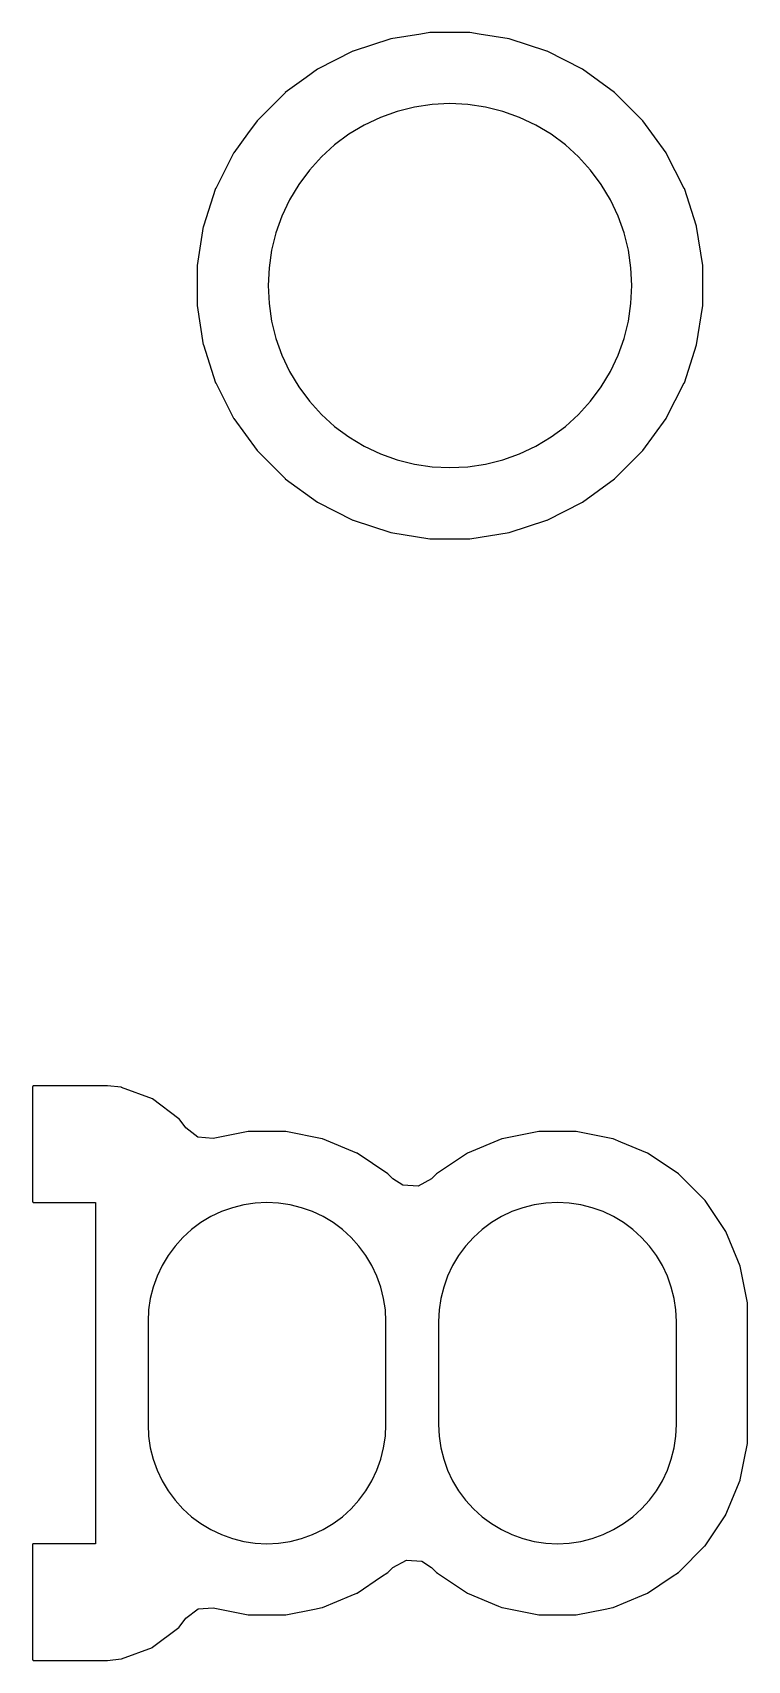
# Model space of a CAD drawing. Header units: metres. Extents: x 92.3 to 181.5, y -134.8 to -50.6.
# Drawn here: x 159.47 to 162.6, y -108.12 to -101 of the extents above; entities that cross this region are included whole.
import ezdxf

# ---------------------------------------------------------------- set-up
doc = ezdxf.new("R2010")
doc.units = ezdxf.units.M

msp = doc.modelspace()

# ---------------------------------------------------------------- linework, layer by layer
for points in [[(160.1945, -102.0227), (160.1945, -102.0227), (160.1945, -102.0228), (160.1945, -102.0229), (160.1945, -102.023), (160.1945, -102.023), (160.1945, -102.0231), (160.1945, -102.0232), (160.1945, -102.0233), (160.1945, -102.0234), (160.1945, -102.1966), (160.1945, -102.1967), (160.1945, -102.1968), (160.1945, -102.1969), (160.1945, -102.197), (160.1945, -102.197), (160.1945, -102.1971), (160.1945, -102.1972), (160.1945, -102.1973), (160.1946, -102.1974), (160.2217, -102.3685), (160.2217, -102.3686), (160.2217, -102.3687), (160.2217, -102.3688), (160.2217, -102.3689), (160.2217, -102.3689), (160.2218, -102.369), (160.2218, -102.3691), (160.2218, -102.3692), (160.2218, -102.3692), (160.2754, -102.534), (160.2754, -102.5341), (160.2754, -102.5342), (160.2755, -102.5343), (160.2755, -102.5344), (160.2755, -102.5344), (160.2755, -102.5344), (160.2756, -102.5345), (160.2756, -102.5346), (160.2757, -102.5347), (160.3543, -102.6891), (160.3544, -102.6891), (160.3544, -102.6892), (160.3545, -102.6893), (160.3545, -102.6894), (160.3545, -102.6894), (160.3546, -102.6895), (160.3546, -102.6896), (160.3547, -102.6896), (160.3547, -102.6897), (160.4565, -102.8299), (160.4566, -102.8299), (160.4567, -102.83), (160.4567, -102.8301), (160.4568, -102.8302), (160.4568, -102.8302), (160.4568, -102.8302), (160.4569, -102.8303), (160.457, -102.8304), (160.4571, -102.8305), (160.5795, -102.9529), (160.5796, -102.953), (160.5797, -102.9531), (160.5798, -102.9532), (160.5798, -102.9532), (160.5798, -102.9532), (160.5799, -102.9533), (160.58, -102.9533), (160.5801, -102.9534), (160.5801, -102.9535), (160.7203, -103.0553), (160.7204, -103.0553), (160.7204, -103.0554), (160.7205, -103.0554), (160.7206, -103.0555), (160.7206, -103.0555), (160.7207, -103.0555), (160.7208, -103.0556), (160.7209, -103.0556), (160.7209, -103.0557), (160.8753, -103.1343), (160.8754, -103.1344), (160.8755, -103.1344), (160.8756, -103.1345), (160.8756, -103.1345), (160.8756, -103.1345), (160.8757, -103.1345), (160.8758, -103.1346), (160.8759, -103.1346), (160.876, -103.1346), (161.0408, -103.1882), (161.0408, -103.1882), (161.0409, -103.1882), (161.041, -103.1882), (161.0411, -103.1883), (161.0411, -103.1883), (161.0412, -103.1883), (161.0413, -103.1883), (161.0414, -103.1883), (161.0415, -103.1883), (161.2126, -103.2154), (161.2127, -103.2155), (161.2128, -103.2155), (161.2129, -103.2155), (161.213, -103.2155), (161.213, -103.2155), (161.2131, -103.2155), (161.2132, -103.2155), (161.2133, -103.2155), (161.2134, -103.2155), (161.3866, -103.2155), (161.3867, -103.2155), (161.3868, -103.2155), (161.3869, -103.2155), (161.387, -103.2155), (161.387, -103.2155), (161.3871, -103.2155), (161.3872, -103.2155), (161.3873, -103.2155), (161.3874, -103.2154), (161.5585, -103.1883), (161.5586, -103.1883), (161.5587, -103.1883), (161.5588, -103.1883), (161.5589, -103.1883), (161.5589, -103.1883), (161.559, -103.1882), (161.5591, -103.1882), (161.5592, -103.1882), (161.5592, -103.1882), (161.724, -103.1346), (161.7241, -103.1346), (161.7242, -103.1346), (161.7243, -103.1345), (161.7244, -103.1345), (161.7244, -103.1345), (161.7244, -103.1345), (161.7245, -103.1344), (161.7246, -103.1344), (161.7247, -103.1343), (161.8791, -103.0557), (161.8791, -103.0556), (161.8792, -103.0556), (161.8793, -103.0555), (161.8794, -103.0555), (161.8794, -103.0555), (161.8795, -103.0554), (161.8796, -103.0554), (161.8796, -103.0553), (161.8797, -103.0553), (162.0199, -102.9535), (162.0199, -102.9534), (162.02, -102.9533), (162.0201, -102.9533), (162.0202, -102.9532), (162.0202, -102.9532), (162.0202, -102.9532), (162.0203, -102.9531), (162.0204, -102.953), (162.0205, -102.9529), (162.1429, -102.8305), (162.143, -102.8304), (162.1431, -102.8303), (162.1432, -102.8302), (162.1432, -102.8302), (162.1432, -102.8302), (162.1433, -102.8301), (162.1433, -102.83), (162.1434, -102.8299), (162.1435, -102.8299), (162.2453, -102.6897), (162.2453, -102.6896), (162.2454, -102.6896), (162.2454, -102.6895), (162.2455, -102.6894), (162.2455, -102.6894), (162.2455, -102.6893), (162.2456, -102.6892), (162.2456, -102.6891), (162.2457, -102.6891), (162.3243, -102.5347), (162.3244, -102.5346), (162.3244, -102.5345), (162.3245, -102.5344), (162.3245, -102.5344), (162.3245, -102.5344), (162.3245, -102.5343), (162.3246, -102.5342), (162.3246, -102.5341), (162.3246, -102.534), (162.3782, -102.3692), (162.3782, -102.3692), (162.3782, -102.3691), (162.3782, -102.369), (162.3783, -102.3689), (162.3783, -102.3689), (162.3783, -102.3688), (162.3783, -102.3687), (162.3783, -102.3686), (162.3783, -102.3685), (162.4054, -102.1974), (162.4055, -102.1973), (162.4055, -102.1972), (162.4055, -102.1971), (162.4055, -102.197), (162.4055, -102.197), (162.4055, -102.1969), (162.4055, -102.1968), (162.4055, -102.1967), (162.4055, -102.1966), (162.4055, -102.0234), (162.4055, -102.0233), (162.4055, -102.0232), (162.4055, -102.0231), (162.4055, -102.023), (162.4055, -102.023), (162.4055, -102.0229), (162.4055, -102.0228), (162.4055, -102.0227), (162.4054, -102.0226), (162.3783, -101.8515), (162.3783, -101.8514), (162.3783, -101.8513), (162.3783, -101.8512), (162.3783, -101.8511), (162.3783, -101.8511), (162.3782, -101.851), (162.3782, -101.8509), (162.3782, -101.8508), (162.3782, -101.8508), (162.3246, -101.686), (162.3246, -101.6859), (162.3246, -101.6858), (162.3245, -101.6857), (162.3245, -101.6856), (162.3245, -101.6856), (162.3245, -101.6856), (162.3244, -101.6855), (162.3244, -101.6854), (162.3243, -101.6853), (162.2457, -101.5309), (162.2456, -101.5309), (162.2456, -101.5308), (162.2455, -101.5307), (162.2455, -101.5306), (162.2455, -101.5306), (162.2454, -101.5305), (162.2454, -101.5304), (162.2453, -101.5304), (162.2453, -101.5303), (162.1435, -101.3901), (162.1434, -101.3901), (162.1433, -101.39), (162.1433, -101.3899), (162.1432, -101.3898), (162.1432, -101.3898), (162.1432, -101.3898), (162.1431, -101.3897), (162.143, -101.3896), (162.1429, -101.3895), (162.0205, -101.2671), (162.0204, -101.267), (162.0203, -101.2669), (162.0202, -101.2668), (162.0202, -101.2668), (162.0202, -101.2668), (162.0201, -101.2667), (162.02, -101.2667), (162.0199, -101.2666), (162.0199, -101.2665), (161.8797, -101.1647), (161.8796, -101.1647), (161.8796, -101.1646), (161.8795, -101.1646), (161.8794, -101.1645), (161.8794, -101.1645), (161.8793, -101.1645), (161.8792, -101.1644), (161.8791, -101.1644), (161.8791, -101.1643), (161.7247, -101.0857), (161.7246, -101.0856), (161.7245, -101.0856), (161.7244, -101.0855), (161.7244, -101.0855), (161.7244, -101.0855), (161.7243, -101.0855), (161.7242, -101.0854), (161.7241, -101.0854), (161.724, -101.0854), (161.5592, -101.0318), (161.5591, -101.0318), (161.5591, -101.0318), (161.559, -101.0318), (161.5588, -101.0317), (161.5587, -101.0317), (161.5586, -101.0317), (161.5586, -101.0317), (161.5585, -101.0317), (161.5585, -101.0317), (161.5585, -101.0317), (161.4271, -101.0108), (161.3874, -101.0046), (161.3873, -101.0045), (161.3872, -101.0045), (161.3871, -101.0045), (161.387, -101.0045), (161.387, -101.0045), (161.3869, -101.0045), (161.3868, -101.0045), (161.3867, -101.0045), (161.3866, -101.0045), (161.2134, -101.0045), (161.2133, -101.0045), (161.2132, -101.0045), (161.2131, -101.0045), (161.213, -101.0045), (161.213, -101.0045), (161.2129, -101.0045), (161.2128, -101.0045), (161.2127, -101.0045), (161.2126, -101.0046), (161.1729, -101.0108), (161.0415, -101.0317), (161.0414, -101.0317), (161.0413, -101.0317), (161.0412, -101.0317), (161.0411, -101.0317), (161.0411, -101.0317), (161.041, -101.0318), (161.0409, -101.0318), (161.0409, -101.0318), (161.0408, -101.0318), (160.876, -101.0854), (160.8759, -101.0854), (160.8758, -101.0854), (160.8757, -101.0855), (160.8756, -101.0855), (160.8756, -101.0855), (160.8755, -101.0855), (160.8755, -101.0856), (160.8754, -101.0856), (160.8753, -101.0857), (160.7209, -101.1643), (160.7209, -101.1644), (160.7208, -101.1644), (160.7207, -101.1645), (160.7206, -101.1645), (160.7206, -101.1645), (160.7205, -101.1646), (160.7204, -101.1646), (160.7204, -101.1647), (160.7203, -101.1647), (160.6712, -101.2003), (160.5801, -101.2665), (160.5801, -101.2666), (160.58, -101.2666), (160.5799, -101.2667), (160.5799, -101.2667), (160.5798, -101.2668), (160.5797, -101.2669), (160.5796, -101.267), (160.5795, -101.2671), (160.4571, -101.3895), (160.457, -101.3896), (160.4569, -101.3897), (160.4568, -101.3898), (160.4567, -101.3899), (160.4567, -101.3899), (160.4566, -101.39), (160.4566, -101.3901), (160.4565, -101.3901), (160.4565, -101.3901), (160.4152, -101.4471), (160.3547, -101.5303), (160.3547, -101.5304), (160.3546, -101.5304), (160.3546, -101.5305), (160.3545, -101.5306), (160.3545, -101.5306), (160.3545, -101.5307), (160.3544, -101.5308), (160.3544, -101.5309), (160.3543, -101.5309), (160.2757, -101.6853), (160.2756, -101.6854), (160.2756, -101.6855), (160.2755, -101.6855), (160.2755, -101.6856), (160.2755, -101.6856), (160.2755, -101.6857), (160.2754, -101.6858), (160.2754, -101.6859), (160.2754, -101.686), (160.2218, -101.8508), (160.2218, -101.8509), (160.2218, -101.8509), (160.2218, -101.851), (160.2217, -101.8511), (160.2217, -101.8511), (160.2217, -101.8512), (160.2217, -101.8513), (160.2217, -101.8514), (160.2217, -101.8515), (160.2216, -101.8519), (160.1946, -102.0226), (160.1945, -102.0227)], [(160.9958, -102.8445), (161.0692, -102.8708), (161.1449, -102.8897), (161.2221, -102.9012), (161.3, -102.905), (161.3779, -102.9012), (161.4551, -102.8897), (161.5308, -102.8708), (161.6042, -102.8445), (161.6748, -102.8111), (161.7417, -102.771), (161.8043, -102.7245), (161.8621, -102.6721), (161.9145, -102.6143), (161.961, -102.5517), (162.0011, -102.4848), (162.0345, -102.4142), (162.0608, -102.3408), (162.0797, -102.2651), (162.0912, -102.1879), (162.095, -102.11), (162.0912, -102.0321), (162.0797, -101.9549), (162.0608, -101.8792), (162.0345, -101.8058), (162.0011, -101.7352), (161.961, -101.6683), (161.9145, -101.6057), (161.8621, -101.5479), (161.8043, -101.4955), (161.7417, -101.449), (161.6748, -101.4089), (161.6042, -101.3755), (161.5308, -101.3492), (161.4551, -101.3303), (161.3779, -101.3188), (161.3, -101.315), (161.2221, -101.3188), (161.1449, -101.3303), (161.0692, -101.3492), (160.9958, -101.3755), (160.9252, -101.4089), (160.8583, -101.449), (160.7957, -101.4955), (160.7379, -101.5479), (160.6855, -101.6057), (160.639, -101.6683), (160.5989, -101.7352), (160.5655, -101.8058), (160.5392, -101.8792), (160.5203, -101.9549), (160.5088, -102.0321), (160.505, -102.11), (160.5088, -102.1879), (160.5203, -102.2651), (160.5392, -102.3408), (160.5655, -102.4142), (160.5989, -102.4848), (160.639, -102.5517), (160.6855, -102.6143), (160.7379, -102.6721), (160.7957, -102.7245), (160.8583, -102.771), (160.9252, -102.8111), (160.9958, -102.8445)], [(159.4799, -107.605), (159.4799, -107.605), (159.4798, -107.605), (159.4796, -107.605), (159.4795, -107.605), (159.4795, -107.605), (159.4794, -107.605), (159.4793, -107.6051), (159.4791, -107.6051), (159.479, -107.6051), (159.479, -107.6051), (159.4789, -107.6051), (159.4788, -107.6051), (159.4787, -107.6052), (159.4785, -107.6052), (159.4785, -107.6052), (159.4784, -107.6053), (159.4783, -107.6053), (159.4782, -107.6053), (159.4781, -107.6054), (159.4781, -107.6054), (159.478, -107.6054), (159.4779, -107.6055), (159.4778, -107.6055), (159.4776, -107.6056), (159.4776, -107.6056), (159.4775, -107.6056), (159.4774, -107.6057), (159.4773, -107.6058), (159.4772, -107.6058), (159.4772, -107.6058), (159.4771, -107.6059), (159.477, -107.606), (159.4769, -107.6061), (159.4768, -107.6061), (159.4768, -107.6061), (159.4767, -107.6062), (159.4766, -107.6063), (159.4766, -107.6064), (159.4765, -107.6065), (159.4765, -107.6065), (159.4764, -107.6066), (159.4763, -107.6066), (159.4762, -107.6067), (159.4761, -107.6068), (159.4761, -107.6068), (159.4761, -107.6069), (159.476, -107.607), (159.4759, -107.6071), (159.4758, -107.6072), (159.4758, -107.6072), (159.4758, -107.6073), (159.4757, -107.6074), (159.4756, -107.6075), (159.4756, -107.6076), (159.4756, -107.6076), (159.4755, -107.6078), (159.4755, -107.6079), (159.4754, -107.608), (159.4754, -107.6081), (159.4754, -107.6081), (159.4753, -107.6082), (159.4753, -107.6083), (159.4753, -107.6084), (159.4752, -107.6085), (159.4752, -107.6085), (159.4752, -107.6087), (159.4751, -107.6088), (159.4751, -107.6089), (159.4751, -107.609), (159.4751, -107.609), (159.4751, -107.6091), (159.4751, -107.6093), (159.475, -107.6094), (159.475, -107.6095), (159.475, -107.6095), (159.475, -107.6096), (159.475, -107.6098), (159.475, -107.6099), (159.475, -107.61), (159.475, -108.11), (159.475, -108.1101), (159.475, -108.1102), (159.475, -108.1104), (159.475, -108.1105), (159.475, -108.1105), (159.475, -108.1106), (159.4751, -108.1107), (159.4751, -108.1109), (159.4751, -108.111), (159.4751, -108.111), (159.4751, -108.1111), (159.4751, -108.1112), (159.4752, -108.1113), (159.4752, -108.1115), (159.4752, -108.1115), (159.4753, -108.1116), (159.4753, -108.1117), (159.4753, -108.1118), (159.4754, -108.1119), (159.4754, -108.1119), (159.4754, -108.112), (159.4755, -108.1121), (159.4755, -108.1122), (159.4756, -108.1124), (159.4756, -108.1124), (159.4756, -108.1125), (159.4757, -108.1126), (159.4758, -108.1127), (159.4758, -108.1128), (159.4758, -108.1128), (159.4759, -108.1129), (159.476, -108.113), (159.4761, -108.1131), (159.4761, -108.1132), (159.4761, -108.1132), (159.4762, -108.1133), (159.4763, -108.1134), (159.4764, -108.1134), (159.4765, -108.1135), (159.4765, -108.1135), (159.4766, -108.1136), (159.4766, -108.1137), (159.4767, -108.1138), (159.4768, -108.1139), (159.4768, -108.1139), (159.4769, -108.1139), (159.477, -108.114), (159.4771, -108.1141), (159.4772, -108.1142), (159.4772, -108.1142), (159.4773, -108.1142), (159.4774, -108.1143), (159.4775, -108.1144), (159.4776, -108.1144), (159.4776, -108.1144), (159.4778, -108.1145), (159.4779, -108.1145), (159.478, -108.1146), (159.4781, -108.1146), (159.4781, -108.1146), (159.4782, -108.1147), (159.4783, -108.1147), (159.4784, -108.1147), (159.4785, -108.1148), (159.4785, -108.1148), (159.4787, -108.1148), (159.4788, -108.1149), (159.4789, -108.1149), (159.479, -108.1149), (159.479, -108.1149), (159.4791, -108.1149), (159.4793, -108.1149), (159.4794, -108.115), (159.4795, -108.115), (159.4795, -108.115), (159.4796, -108.115), (159.4798, -108.115), (159.4799, -108.115), (159.48, -108.115), (159.8028, -108.115), (159.8029, -108.115), (159.803, -108.115), (159.8031, -108.115), (159.8031, -108.115), (159.8032, -108.115), (159.8032, -108.115), (159.8033, -108.115), (159.8033, -108.115), (159.8034, -108.115), (159.8629, -108.1086), (159.863, -108.1086), (159.8631, -108.1085), (159.8632, -108.1085), (159.8633, -108.1085), (159.8633, -108.1085), (159.8634, -108.1085), (159.8635, -108.1085), (159.8636, -108.1084), (159.8637, -108.1084), (159.8638, -108.1084), (159.8638, -108.1084), (159.8639, -108.1083), (159.864, -108.1083), (159.8641, -108.1083), (159.9988, -108.058), (159.999, -108.058), (159.999, -108.058), (159.9991, -108.0579), (159.9992, -108.0579), (159.9993, -108.0578), (159.9993, -108.0578), (159.9994, -108.0578), (159.9996, -108.0577), (159.9997, -108.0576), (159.9998, -108.0576), (159.9998, -108.0576), (159.9999, -108.0575), (160, -108.0574), (160.0001, -108.0573), (160.0001, -108.0573), (160.1152, -107.9712), (160.1153, -107.9711), (160.1154, -107.971), (160.1155, -107.971), (160.1156, -107.9709), (160.1156, -107.9709), (160.1156, -107.9708), (160.1157, -107.9707), (160.1158, -107.9706), (160.1159, -107.9706), (160.1159, -107.9706), (160.116, -107.9705), (160.116, -107.9704), (160.1161, -107.9703), (160.1162, -107.9702), (160.1456, -107.9309), (160.1998, -107.8903), (160.2652, -107.8851), (160.4177, -107.9154), (160.4178, -107.9154), (160.418, -107.9154), (160.4181, -107.9155), (160.4182, -107.9155), (160.4182, -107.9155), (160.4183, -107.9155), (160.4184, -107.9155), (160.4186, -107.9155), (160.4187, -107.9155), (160.5813, -107.9155), (160.5814, -107.9155), (160.5816, -107.9155), (160.5817, -107.9155), (160.5818, -107.9155), (160.5818, -107.9155), (160.5819, -107.9155), (160.582, -107.9154), (160.5822, -107.9154), (160.5823, -107.9154), (160.7082, -107.8904), (160.7418, -107.8837), (160.7419, -107.8837), (160.742, -107.8836), (160.7421, -107.8836), (160.7422, -107.8836), (160.7422, -107.8836), (160.7424, -107.8835), (160.7425, -107.8835), (160.7426, -107.8834), (160.7427, -107.8834), (160.8683, -107.8314), (160.8929, -107.8212), (160.893, -107.8211), (160.8931, -107.8211), (160.8932, -107.8211), (160.8933, -107.821), (160.8933, -107.821), (160.8934, -107.8209), (160.8934, -107.8209), (160.8935, -107.8209), (160.8937, -107.8208), (160.8937, -107.8208), (160.8938, -107.8207), (161.0011, -107.749), (161.029, -107.7304), (161.0291, -107.7303), (161.0292, -107.7302), (161.0293, -107.7301), (161.0294, -107.7301), (161.0294, -107.7301), (161.0295, -107.73), (161.0296, -107.7299), (161.0297, -107.7298), (161.0298, -107.7297), (161.0503, -107.7092), (161.1097, -107.6767), (161.1767, -107.6815), (161.2195, -107.709), (161.2402, -107.7297), (161.2403, -107.7298), (161.2403, -107.7298), (161.2404, -107.7299), (161.2405, -107.73), (161.2406, -107.7301), (161.2406, -107.7301), (161.2407, -107.7302), (161.2409, -107.7303), (161.241, -107.7303), (161.241, -107.7304), (161.241, -107.7304), (161.3762, -107.8207), (161.3763, -107.8208), (161.3763, -107.8208), (161.3765, -107.8209), (161.3766, -107.8209), (161.3766, -107.8209), (161.3767, -107.821), (161.3767, -107.821), (161.3768, -107.8211), (161.3769, -107.8211), (161.377, -107.8211), (161.3771, -107.8212), (161.5128, -107.8774), (161.5273, -107.8834), (161.5274, -107.8834), (161.5275, -107.8835), (161.5276, -107.8835), (161.5278, -107.8836), (161.5278, -107.8836), (161.5279, -107.8836), (161.528, -107.8836), (161.5281, -107.8837), (161.5282, -107.8837), (161.5282, -107.8837), (161.5282, -107.8837), (161.6877, -107.9154), (161.6878, -107.9154), (161.688, -107.9154), (161.6881, -107.9155), (161.6882, -107.9155), (161.6882, -107.9155), (161.6883, -107.9155), (161.6884, -107.9155), (161.6886, -107.9155), (161.6887, -107.9155), (161.8513, -107.9155), (161.8514, -107.9155), (161.8516, -107.9155), (161.8517, -107.9155), (161.8518, -107.9155), (161.8518, -107.9155), (161.8519, -107.9155), (161.852, -107.9154), (161.8522, -107.9154), (161.8523, -107.9154), (161.9782, -107.8904), (162.0118, -107.8837), (162.0119, -107.8837), (162.012, -107.8836), (162.0121, -107.8836), (162.0122, -107.8836), (162.0122, -107.8836), (162.0124, -107.8835), (162.0125, -107.8835), (162.0126, -107.8834), (162.0127, -107.8834), (162.1383, -107.8314), (162.1629, -107.8212), (162.163, -107.8211), (162.1631, -107.8211), (162.1632, -107.8211), (162.1633, -107.821), (162.1633, -107.821), (162.1634, -107.8209), (162.1634, -107.8209), (162.1635, -107.8209), (162.1637, -107.8208), (162.1637, -107.8208), (162.1638, -107.8207), (162.2711, -107.749), (162.299, -107.7304), (162.2991, -107.7303), (162.2992, -107.7302), (162.2993, -107.7301), (162.2994, -107.7301), (162.2994, -107.7301), (162.2995, -107.73), (162.2996, -107.7299), (162.2997, -107.7298), (162.2998, -107.7297), (162.4147, -107.6148), (162.4148, -107.6147), (162.4149, -107.6146), (162.415, -107.6145), (162.4151, -107.6144), (162.4151, -107.6144), (162.4151, -107.6143), (162.4152, -107.6142), (162.4153, -107.6141), (162.4154, -107.614), (162.5057, -107.4788), (162.5058, -107.4787), (162.5058, -107.4786), (162.5059, -107.4785), (162.506, -107.4784), (162.506, -107.4784), (162.506, -107.4783), (162.5061, -107.4782), (162.5061, -107.478), (162.5062, -107.4779), (162.5684, -107.3277), (162.5684, -107.3276), (162.5685, -107.3275), (162.5685, -107.3274), (162.5686, -107.3272), (162.5686, -107.3272), (162.5686, -107.3271), (162.5686, -107.327), (162.5687, -107.3269), (162.5687, -107.3268), (162.5861, -107.2392), (162.6004, -107.1673), (162.6004, -107.1672), (162.6004, -107.167), (162.6005, -107.1669), (162.6005, -107.1668), (162.6005, -107.1668), (162.6005, -107.1667), (162.6005, -107.1666), (162.6005, -107.1664), (162.6005, -107.1663), (162.6005, -106.5537), (162.6005, -106.5536), (162.6005, -106.5534), (162.6005, -106.5533), (162.6005, -106.5532), (162.6005, -106.5532), (162.6005, -106.5531), (162.6004, -106.553), (162.6004, -106.5528), (162.6004, -106.5527), (162.5687, -106.3932), (162.5687, -106.3932), (162.5687, -106.3932), (162.5687, -106.3931), (162.5686, -106.393), (162.5686, -106.3929), (162.5686, -106.3928), (162.5686, -106.3928), (162.5685, -106.3926), (162.5685, -106.3925), (162.5684, -106.3924), (162.5684, -106.3923), (162.5581, -106.3675), (162.5062, -106.2421), (162.5061, -106.242), (162.5061, -106.2419), (162.5061, -106.2418), (162.506, -106.2417), (162.506, -106.2417), (162.5059, -106.2416), (162.5059, -106.2416), (162.5059, -106.2415), (162.5058, -106.2413), (162.5058, -106.2413), (162.5057, -106.2412), (162.4154, -106.106), (162.4153, -106.1059), (162.4153, -106.1059), (162.4153, -106.1058), (162.4152, -106.1058), (162.4152, -106.1058), (162.4151, -106.1056), (162.4151, -106.1056), (162.415, -106.1055), (162.4149, -106.1054), (162.4149, -106.1054), (162.4147, -106.1052), (162.2998, -105.9903), (162.2996, -105.9901), (162.2996, -105.9901), (162.2995, -105.99), (162.2994, -105.9899), (162.2994, -105.9899), (162.2992, -105.9898), (162.2992, -105.9898), (162.2992, -105.9897), (162.2991, -105.9897), (162.2991, -105.9897), (162.299, -105.9896), (162.2405, -105.9505), (162.2405, -105.9505), (162.2405, -105.9505), (162.2405, -105.9505), (162.2405, -105.9505), (162.2404, -105.9505), (162.1638, -105.8993), (162.1637, -105.8992), (162.1636, -105.8992), (162.1635, -105.8991), (162.1634, -105.899), (162.1634, -105.899), (162.1633, -105.899), (162.1632, -105.8989), (162.163, -105.8989), (162.1629, -105.8988), (162.0463, -105.8505), (162.0127, -105.8366), (162.0126, -105.8366), (162.0126, -105.8366), (162.0125, -105.8365), (162.0124, -105.8365), (162.0124, -105.8365), (162.0122, -105.8364), (162.0122, -105.8364), (162.0121, -105.8364), (162.012, -105.8364), (162.0119, -105.8363), (162.0118, -105.8363), (161.8523, -105.8046), (161.8522, -105.8046), (161.852, -105.8046), (161.8519, -105.8045), (161.8518, -105.8045), (161.8518, -105.8045), (161.8517, -105.8045), (161.8516, -105.8045), (161.8514, -105.8045), (161.8513, -105.8045), (161.6887, -105.8045), (161.6886, -105.8045), (161.6884, -105.8045), (161.6883, -105.8045), (161.6882, -105.8045), (161.6882, -105.8045), (161.6881, -105.8045), (161.688, -105.8046), (161.6878, -105.8046), (161.6877, -105.8046), (161.5282, -105.8363), (161.5281, -105.8363), (161.528, -105.8364), (161.5279, -105.8364), (161.5278, -105.8364), (161.5278, -105.8364), (161.5276, -105.8365), (161.5276, -105.8365), (161.5275, -105.8365), (161.5274, -105.8366), (161.5274, -105.8366), (161.5273, -105.8366), (161.3771, -105.8988), (161.377, -105.8989), (161.3769, -105.8989), (161.3768, -105.8989), (161.3767, -105.899), (161.3767, -105.899), (161.3766, -105.8991), (161.3766, -105.8991), (161.3765, -105.8991), (161.3763, -105.8992), (161.3763, -105.8992), (161.3762, -105.8993), (161.241, -105.9896), (161.2409, -105.9897), (161.2409, -105.9897), (161.2408, -105.9897), (161.2408, -105.9898), (161.2408, -105.9898), (161.2406, -105.9899), (161.2406, -105.9899), (161.2405, -105.99), (161.2404, -105.9901), (161.2404, -105.9901), (161.2402, -105.9903), (161.2197, -106.0108), (161.1603, -106.0433), (161.0933, -106.0385), (161.0505, -106.011), (161.0298, -105.9903), (161.0296, -105.9901), (161.0296, -105.9901), (161.0295, -105.99), (161.0294, -105.9899), (161.0294, -105.9899), (161.0292, -105.9898), (161.0292, -105.9898), (161.0292, -105.9897), (161.0291, -105.9897), (161.0291, -105.9897), (161.029, -105.9896), (160.8938, -105.8993), (160.8937, -105.8992), (160.8937, -105.8992), (160.8935, -105.8991), (160.8934, -105.8991), (160.8934, -105.8991), (160.8933, -105.899), (160.8933, -105.899), (160.8932, -105.8989), (160.8931, -105.8989), (160.893, -105.8989), (160.8929, -105.8988), (160.7427, -105.8366), (160.7426, -105.8366), (160.7426, -105.8366), (160.7425, -105.8365), (160.7424, -105.8365), (160.7424, -105.8365), (160.7422, -105.8364), (160.7422, -105.8364), (160.7421, -105.8364), (160.742, -105.8364), (160.7419, -105.8363), (160.7418, -105.8363), (160.5823, -105.8046), (160.5822, -105.8046), (160.582, -105.8046), (160.5819, -105.8045), (160.5818, -105.8045), (160.5818, -105.8045), (160.5817, -105.8045), (160.5816, -105.8045), (160.5814, -105.8045), (160.5813, -105.8045), (160.4187, -105.8045), (160.4186, -105.8045), (160.4184, -105.8045), (160.4183, -105.8045), (160.4182, -105.8045), (160.4182, -105.8045), (160.4181, -105.8045), (160.418, -105.8046), (160.4178, -105.8046), (160.4177, -105.8046), (160.2652, -105.8349), (160.1978, -105.8289), (160.1456, -105.7891), (160.1162, -105.7498), (160.1161, -105.7497), (160.1161, -105.7497), (160.116, -105.7495), (160.1158, -105.7494), (160.1158, -105.7494), (160.1157, -105.7493), (160.1157, -105.7493), (160.1156, -105.7491), (160.1156, -105.7491), (160.1155, -105.749), (160.1153, -105.7489), (160.1153, -105.7489), (160.1152, -105.7488), (160.0001, -105.6626), (160, -105.6626), (159.9999, -105.6625), (159.9998, -105.6624), (159.9998, -105.6624), (159.9997, -105.6624), (159.9996, -105.6623), (159.9994, -105.6622), (159.9993, -105.6622), (159.9993, -105.6622), (159.9992, -105.6621), (159.9991, -105.6621), (159.999, -105.662), (159.999, -105.662), (159.9988, -105.662), (159.8641, -105.6117), (159.864, -105.6117), (159.8639, -105.6117), (159.8638, -105.6116), (159.8638, -105.6116), (159.8637, -105.6116), (159.8636, -105.6116), (159.8635, -105.6115), (159.8634, -105.6115), (159.8633, -105.6115), (159.8633, -105.6115), (159.8632, -105.6115), (159.8631, -105.6115), (159.863, -105.6114), (159.8629, -105.6114), (159.8034, -105.605), (159.8032, -105.605), (159.8032, -105.605), (159.8031, -105.605), (159.803, -105.605), (159.803, -105.605), (159.8028, -105.605), (159.48, -105.605), (159.4799, -105.605), (159.4798, -105.605), (159.4796, -105.605), (159.4795, -105.605), (159.4795, -105.605), (159.4794, -105.605), (159.4793, -105.6051), (159.4791, -105.6051), (159.479, -105.6051), (159.479, -105.6051), (159.4789, -105.6051), (159.4788, -105.6051), (159.4787, -105.6052), (159.4785, -105.6052), (159.4785, -105.6052), (159.4784, -105.6053), (159.4783, -105.6053), (159.4782, -105.6053), (159.4781, -105.6054), (159.4781, -105.6054), (159.478, -105.6054), (159.4779, -105.6055), (159.4778, -105.6055), (159.4776, -105.6056), (159.4776, -105.6056), (159.4775, -105.6056), (159.4774, -105.6057), (159.4773, -105.6058), (159.4772, -105.6058), (159.4772, -105.6058), (159.4771, -105.6059), (159.477, -105.606), (159.4769, -105.6061), (159.4768, -105.6061), (159.4768, -105.6061), (159.4767, -105.6062), (159.4766, -105.6063), (159.4766, -105.6064), (159.4765, -105.6065), (159.4765, -105.6065), (159.4764, -105.6066), (159.4763, -105.6066), (159.4762, -105.6067), (159.4761, -105.6068), (159.4761, -105.6068), (159.4761, -105.6069), (159.476, -105.607), (159.4759, -105.6071), (159.4758, -105.6072), (159.4758, -105.6072), (159.4758, -105.6073), (159.4757, -105.6074), (159.4756, -105.6075), (159.4756, -105.6076), (159.4756, -105.6076), (159.4755, -105.6078), (159.4755, -105.6079), (159.4754, -105.608), (159.4754, -105.6081), (159.4754, -105.6081), (159.4753, -105.6082), (159.4753, -105.6083), (159.4753, -105.6084), (159.4752, -105.6085), (159.4752, -105.6085), (159.4752, -105.6087), (159.4751, -105.6088), (159.4751, -105.6089), (159.4751, -105.609), (159.4751, -105.609), (159.4751, -105.6091), (159.4751, -105.6093), (159.475, -105.6094), (159.475, -105.6095), (159.475, -105.6095), (159.475, -105.6096), (159.475, -105.6098), (159.475, -105.6099), (159.475, -105.61), (159.475, -106.11), (159.475, -106.1101), (159.475, -106.1102), (159.475, -106.1104), (159.475, -106.1105), (159.475, -106.1105), (159.475, -106.1106), (159.4751, -106.1107), (159.4751, -106.1109), (159.4751, -106.111), (159.4751, -106.111), (159.4751, -106.1111), (159.4751, -106.1112), (159.4752, -106.1113), (159.4752, -106.1115), (159.4752, -106.1115), (159.4753, -106.1116), (159.4753, -106.1117), (159.4753, -106.1118), (159.4754, -106.1119), (159.4754, -106.1119), (159.4754, -106.112), (159.4755, -106.1121), (159.4755, -106.1122), (159.4756, -106.1124), (159.4756, -106.1124), (159.4756, -106.1125), (159.4757, -106.1126), (159.4758, -106.1127), (159.4758, -106.1128), (159.4758, -106.1128), (159.4759, -106.1129), (159.476, -106.113), (159.4761, -106.1131), (159.4761, -106.1132), (159.4761, -106.1132), (159.4762, -106.1133), (159.4763, -106.1134), (159.4764, -106.1134), (159.4765, -106.1135), (159.4765, -106.1135), (159.4766, -106.1136), (159.4766, -106.1137), (159.4767, -106.1138), (159.4768, -106.1139), (159.4768, -106.1139), (159.4769, -106.1139), (159.477, -106.114), (159.4771, -106.1141), (159.4772, -106.1142), (159.4772, -106.1142), (159.4773, -106.1142), (159.4774, -106.1143), (159.4775, -106.1144), (159.4776, -106.1144), (159.4776, -106.1144), (159.4778, -106.1145), (159.4779, -106.1145), (159.478, -106.1146), (159.4781, -106.1146), (159.4781, -106.1146), (159.4782, -106.1147), (159.4783, -106.1147), (159.4784, -106.1147), (159.4785, -106.1148), (159.4785, -106.1148), (159.4787, -106.1148), (159.4788, -106.1149), (159.4789, -106.1149), (159.479, -106.1149), (159.479, -106.1149), (159.4791, -106.1149), (159.4793, -106.1149), (159.4794, -106.115), (159.4795, -106.115), (159.4795, -106.115), (159.4796, -106.115), (159.4798, -106.115), (159.4799, -106.115), (159.48, -106.115), (159.75, -106.115), (159.75, -107.605), (159.48, -107.605), (159.4799, -107.605)], [(160.301, -107.5654), (160.3491, -107.5826), (160.3986, -107.595), (160.449, -107.6025), (160.5, -107.605), (160.551, -107.6025), (160.6014, -107.595), (160.6509, -107.5826), (160.699, -107.5654), (160.7451, -107.5436), (160.7889, -107.5174), (160.8299, -107.487), (160.8677, -107.4527), (160.902, -107.4149), (160.9324, -107.3739), (160.9586, -107.3301), (160.9804, -107.284), (160.9976, -107.2359), (161.01, -107.1864), (161.0175, -107.136), (161.02, -107.0849), (161.02, -106.6351), (161.0175, -106.584), (161.01, -106.5336), (160.9976, -106.4841), (160.9804, -106.436), (160.9586, -106.3899), (160.9324, -106.3461), (160.902, -106.3051), (160.8677, -106.2673), (160.8299, -106.233), (160.7889, -106.2026), (160.7451, -106.1764), (160.699, -106.1546), (160.6509, -106.1374), (160.6014, -106.125), (160.551, -106.1175), (160.5, -106.115), (160.449, -106.1175), (160.3986, -106.125), (160.3491, -106.1374), (160.301, -106.1546), (160.2549, -106.1764), (160.2111, -106.2026), (160.1701, -106.233), (160.1323, -106.2673), (160.098, -106.3051), (160.0676, -106.3461), (160.0414, -106.3899), (160.0196, -106.436), (160.0024, -106.4841), (159.99, -106.5336), (159.9825, -106.584), (159.98, -106.6351), (159.98, -107.0849), (159.9825, -107.136), (159.99, -107.1864), (160.0024, -107.2359), (160.0196, -107.284), (160.0414, -107.3301), (160.0676, -107.3739), (160.098, -107.4149), (160.1323, -107.4527), (160.1701, -107.487), (160.2111, -107.5174), (160.2549, -107.5436), (160.301, -107.5654)], [(161.571, -107.5654), (161.6191, -107.5826), (161.6686, -107.595), (161.719, -107.6025), (161.77, -107.605), (161.821, -107.6025), (161.8714, -107.595), (161.9209, -107.5826), (161.969, -107.5654), (162.0151, -107.5436), (162.0589, -107.5174), (162.0999, -107.487), (162.1377, -107.4527), (162.172, -107.4149), (162.2024, -107.3739), (162.2286, -107.3301), (162.2504, -107.284), (162.2676, -107.2359), (162.28, -107.1864), (162.2875, -107.136), (162.29, -107.0849), (162.29, -106.6351), (162.2875, -106.584), (162.28, -106.5336), (162.2676, -106.4841), (162.2504, -106.436), (162.2286, -106.3899), (162.2024, -106.3461), (162.172, -106.3051), (162.1377, -106.2673), (162.0999, -106.233), (162.0589, -106.2026), (162.0151, -106.1764), (161.969, -106.1546), (161.9209, -106.1374), (161.8714, -106.125), (161.821, -106.1175), (161.77, -106.115), (161.719, -106.1175), (161.6686, -106.125), (161.6191, -106.1374), (161.571, -106.1546), (161.5249, -106.1764), (161.4811, -106.2026), (161.4401, -106.233), (161.4023, -106.2673), (161.368, -106.3051), (161.3376, -106.3461), (161.3114, -106.3899), (161.2896, -106.436), (161.2724, -106.4841), (161.26, -106.5336), (161.2525, -106.584), (161.25, -106.6351), (161.25, -107.0849), (161.2525, -107.136), (161.26, -107.1864), (161.2724, -107.2359), (161.2896, -107.284), (161.3114, -107.3301), (161.3376, -107.3739), (161.368, -107.4149), (161.4023, -107.4527), (161.4401, -107.487), (161.4811, -107.5174), (161.5249, -107.5436), (161.571, -107.5654)]]:
    msp.add_lwpolyline(points)

doc.saveas('drawing.dxf')
